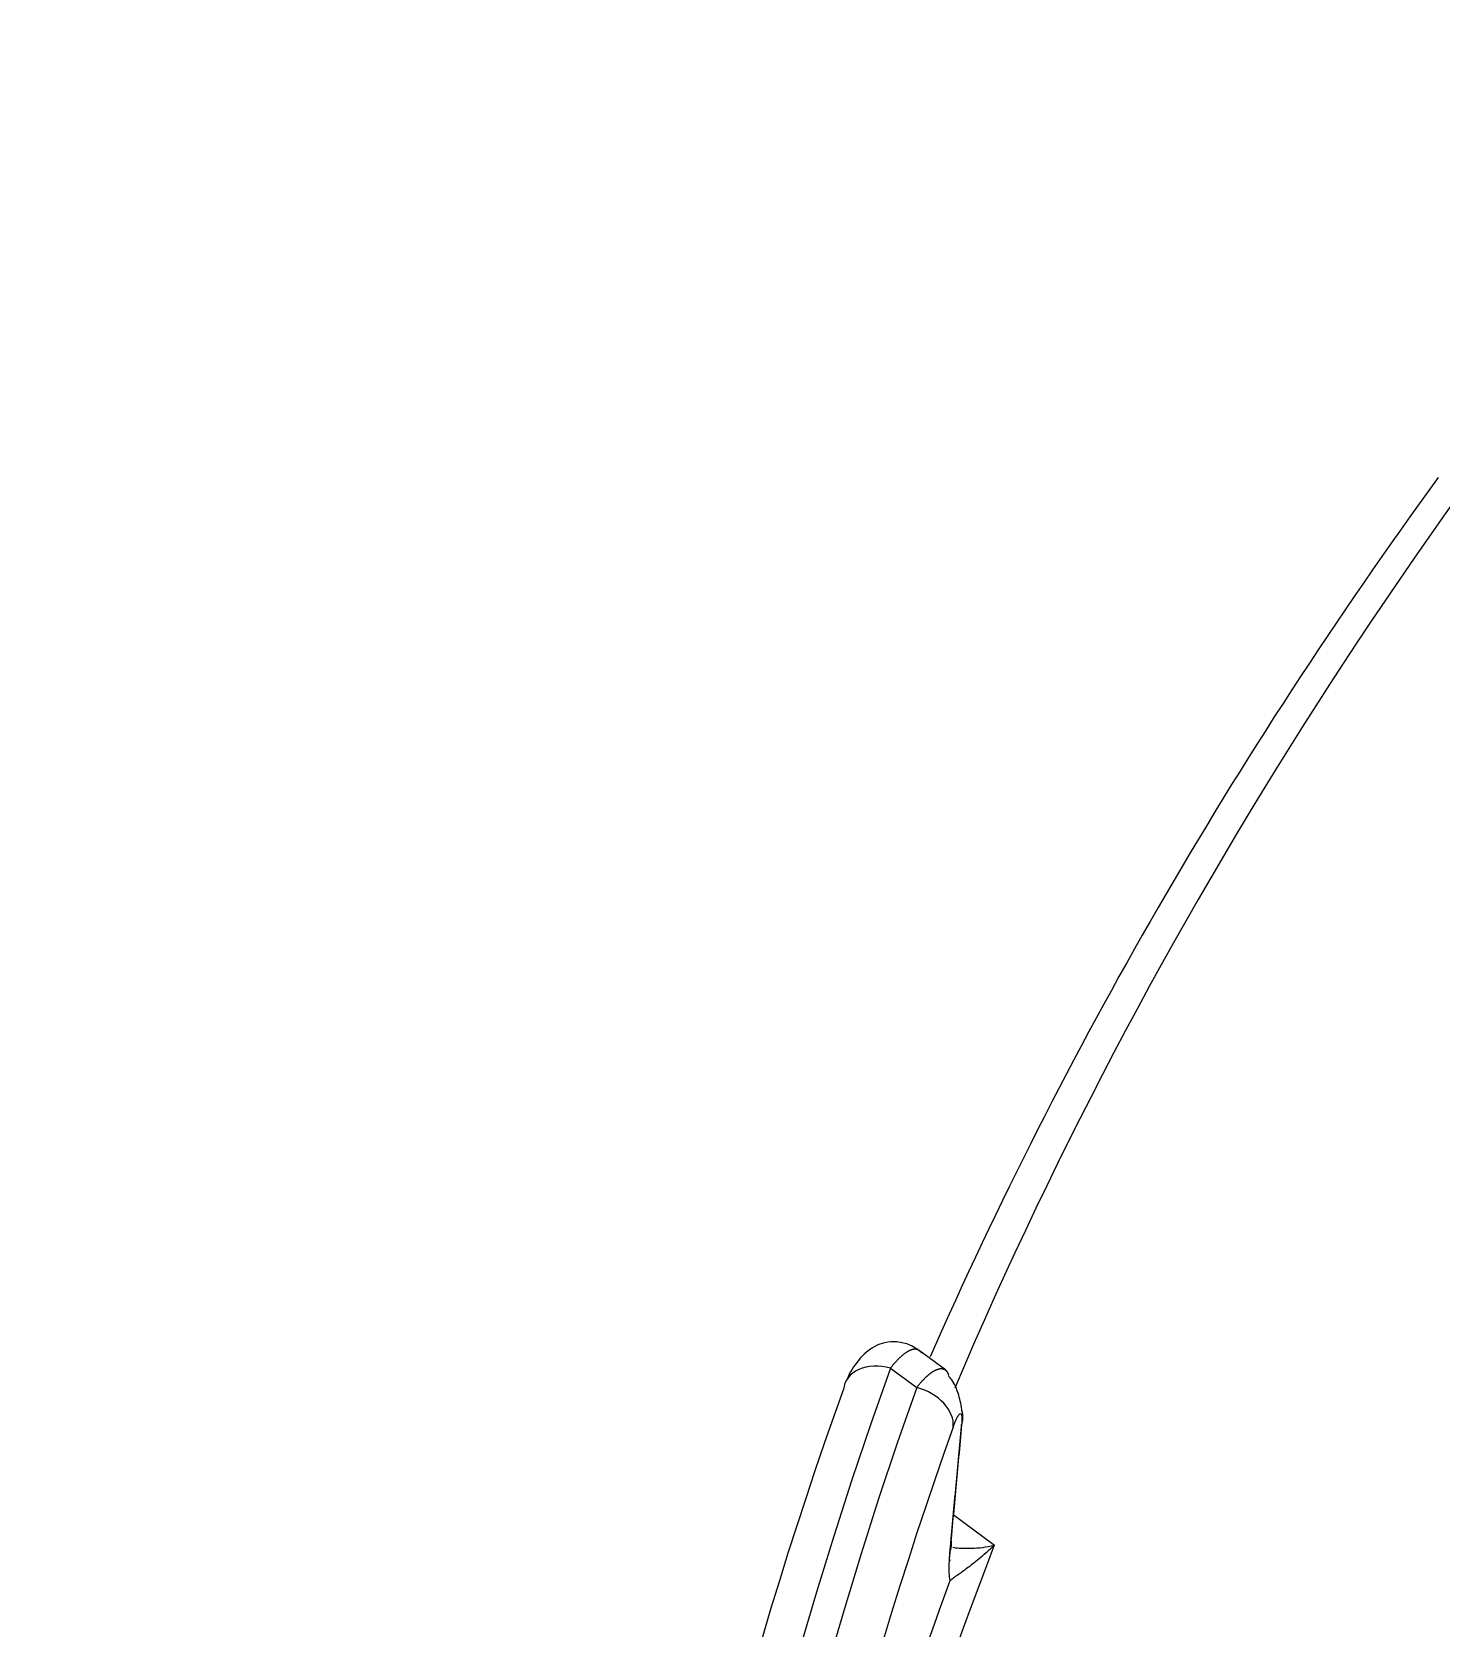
# Model space of a CAD drawing. Header units: millimetres. Extents: x -1286 to 291, y 5350 to 5880.
# Drawn here: x 10.34 to 26.77, y 5699.89 to 5718.5 of the extents above; entities that cross this region are included whole.
import ezdxf

# ---------------------------------------------------------------- set-up
doc = ezdxf.new("R2010")
doc.units = ezdxf.units.MM
doc.layers.add('粗实线层', color=7, linetype='Continuous', lineweight=35)

msp = doc.modelspace()

# ---------------------------------------------------------------- linework, layer by layer
at = {"layer": '粗实线层', "lineweight": 25}
for p, q in [((20.99, 5702.901), (20.684, 5703.127)), ((20.351, 5702.923), (20.657, 5702.697)), ((21.562, 5700.856), (21.083, 5701.21))]:
    msp.add_line(p, q, dxfattribs=at)
for centre, major_axis, ratio, start_param, end_param in [((118.007, 5674.177), (-100.175, 17.479), 0.699163, 5.866607, 6.121744), ((117.942, 5673.805), (-100.67, 17.565), 0.699163, 5.951915, 6.112753), ((118.501, 5677.009), (-100.383, 17.515), 0.699163, 6.161367, 8.554451), ((20.289, 5702.569), (0.473, -0.17), 0.709664, 1.694425, 3.317582), ((118.501, 5677.009), (100.021, -17.452), 0.699163, 3.021746, 5.411936), ((118.436, 5676.636), (-100.877, 17.602), 0.699163, 6.161367, 6.755974), ((20.595, 5702.343), (-0.473, 0.169), 0.709833, 3.31561, 4.834047), ((20.694, 5702.371), (0.5, -0.047), 0.71532, 6.102106, 6.561653), ((118.443, 5676.673), (99.527, -17.366), 0.699163, 3.021746, 3.604392), ((118.007, 5674.177), (-99.062, 17.285), 0.699163, 6.14472, 6.374084), ((20.558, 5700.552), (0.487, 0.124), 0.962466, 6.276716, 6.317438), ((118.042, 5674.379), (99.358, -17.337), 0.699163, 3.0136, 3.176375)]:
    msp.add_ellipse(centre, major_axis=major_axis, ratio=ratio, start_param=start_param, end_param=end_param, dxfattribs=at)
for points, knots in [([(20.722, 5703.095), (20.676, 5703.136), (20.583, 5703.197), (20.427, 5703.235), (20.285, 5703.224), (20.128, 5703.165), (19.968, 5703.024), (19.877, 5702.874), (19.841, 5702.789)], [0, 0, 0, 0, 0.143746, 0.28029, 0.408086, 0.528381, 0.767406, 1, 1, 1, 1]), ([(20.683, 5703.128), (20.683, 5703.128), (20.681, 5703.129), (20.677, 5703.132), (20.672, 5703.134), (20.667, 5703.137), (20.662, 5703.139), (20.656, 5703.14), (20.651, 5703.141), (20.645, 5703.142), (20.639, 5703.142), (20.632, 5703.142), (20.626, 5703.142), (20.619, 5703.141), (20.612, 5703.14), (20.605, 5703.138), (20.597, 5703.136), (20.589, 5703.133), (20.582, 5703.13), (20.573, 5703.127), (20.565, 5703.123), (20.557, 5703.118), (20.548, 5703.113), (20.539, 5703.108), (20.53, 5703.102), (20.521, 5703.096), (20.511, 5703.089), (20.502, 5703.081), (20.492, 5703.073), (20.482, 5703.065), (20.472, 5703.056), (20.461, 5703.046), (20.451, 5703.037), (20.44, 5703.026), (20.429, 5703.015), (20.419, 5703.003), (20.408, 5702.991), (20.396, 5702.979), (20.385, 5702.966), (20.374, 5702.952), (20.362, 5702.938), (20.354, 5702.928), (20.351, 5702.923)], [0, 0, 0, 0, 0.005824, 0.028534, 0.051387, 0.074384, 0.097524, 0.120809, 0.144239, 0.167813, 0.191532, 0.215396, 0.239406, 0.263561, 0.287863, 0.312311, 0.336905, 0.361647, 0.386535, 0.41157, 0.436753, 0.462083, 0.487561, 0.513188, 0.538962, 0.564885, 0.590957, 0.617178, 0.643547, 0.670066, 0.696735, 0.723553, 0.75052, 0.777638, 0.804906, 0.832324, 0.859893, 0.887612, 0.915483, 0.943504, 0.971676, 1, 1, 1, 1]), ([(20.657, 5702.697), (20.659, 5702.7), (20.664, 5702.706), (20.671, 5702.715), (20.679, 5702.724), (20.686, 5702.733), (20.693, 5702.741), (20.7, 5702.75), (20.707, 5702.758), (20.714, 5702.766), (20.721, 5702.773), (20.728, 5702.781), (20.735, 5702.788), (20.742, 5702.795), (20.748, 5702.802), (20.755, 5702.809), (20.762, 5702.815), (20.768, 5702.821), (20.775, 5702.827), (20.781, 5702.833), (20.788, 5702.839), (20.794, 5702.844), (20.8, 5702.849), (20.806, 5702.854), (20.812, 5702.859), (20.818, 5702.864), (20.824, 5702.868), (20.83, 5702.872), (20.836, 5702.876), (20.842, 5702.88), (20.847, 5702.884), (20.853, 5702.887), (20.858, 5702.89), (20.864, 5702.893), (20.869, 5702.896), (20.875, 5702.899), (20.88, 5702.901), (20.885, 5702.903), (20.89, 5702.905), (20.895, 5702.907), (20.9, 5702.909), (20.904, 5702.911), (20.909, 5702.912), (20.914, 5702.913), (20.918, 5702.914), (20.923, 5702.915), (20.927, 5702.916), (20.931, 5702.916), (20.935, 5702.917), (20.939, 5702.917), (20.943, 5702.917), (20.947, 5702.917), (20.951, 5702.916), (20.955, 5702.916), (20.959, 5702.915), (20.962, 5702.914), (20.966, 5702.913), (20.969, 5702.912), (20.972, 5702.911), (20.976, 5702.91), (20.979, 5702.908), (20.982, 5702.906), (20.985, 5702.905), (20.988, 5702.903), (20.99, 5702.901), (20.993, 5702.898), (20.996, 5702.896), (20.998, 5702.893), (21.001, 5702.891), (21.003, 5702.888), (21.006, 5702.885), (21.008, 5702.882), (21.01, 5702.879), (21.012, 5702.876), (21.014, 5702.872), (21.016, 5702.869), (21.018, 5702.865), (21.02, 5702.862), (21.021, 5702.858), (21.023, 5702.854), (21.024, 5702.85), (21.026, 5702.846), (21.027, 5702.841), (21.028, 5702.838), (21.029, 5702.837), (21.029, 5702.837)], [0, 0, 0, 0, 0.014062, 0.028076, 0.042043, 0.055962, 0.069835, 0.08366, 0.097438, 0.111169, 0.124853, 0.138489, 0.152079, 0.165622, 0.179117, 0.192566, 0.205968, 0.219323, 0.232631, 0.245892, 0.259106, 0.272274, 0.285395, 0.29847, 0.311497, 0.324478, 0.337413, 0.350301, 0.363143, 0.375938, 0.388687, 0.401389, 0.414046, 0.426656, 0.439219, 0.451737, 0.464208, 0.476633, 0.489013, 0.501346, 0.513633, 0.525875, 0.53807, 0.55022, 0.562324, 0.574382, 0.586394, 0.598361, 0.610282, 0.622158, 0.633988, 0.645773, 0.657513, 0.669207, 0.680856, 0.692459, 0.704018, 0.715531, 0.726999, 0.738422, 0.749801, 0.761134, 0.772423, 0.783667, 0.794866, 0.80602, 0.81713, 0.828195, 0.839216, 0.850193, 0.861125, 0.872013, 0.882856, 0.893656, 0.904411, 0.915123, 0.92579, 0.936414, 0.946993, 0.957529, 0.968022, 0.97847, 0.988876, 0.999237, 1, 1, 1, 1]), ([(21.185, 5702.414), (21.178, 5702.483), (21.15, 5702.614), (21.09, 5702.76), (21.04, 5702.816), (21.026, 5702.83)], [0, 0, 0, 0, 0.408534, 0.84849, 1, 1, 1, 1]), ([(21.18, 5702.26), (21.169, 5702.134), (21.135, 5701.773), (21.089, 5701.281), (21.055, 5700.915), (21.043, 5700.786)], [0, 0, 0, 0, 0.255944, 0.73569, 1, 1, 1, 1]), ([(21.043, 5700.786), (21.042, 5700.779), (21.041, 5700.763), (21.039, 5700.738), (21.036, 5700.71), (21.034, 5700.678), (21.032, 5700.643), (21.031, 5700.607), (21.031, 5700.569), (21.032, 5700.532), (21.034, 5700.504), (21.036, 5700.484), (21.038, 5700.471), (21.04, 5700.46), (21.042, 5700.45), (21.043, 5700.444), (21.044, 5700.441)], [0, 0, 0, 0, 0.042245, 0.094105, 0.155591, 0.2267, 0.307419, 0.397717, 0.497568, 0.618455, 0.73926, 0.796663, 0.851435, 0.903579, 0.953099, 1, 1, 1, 1]), ([(21.079, 5700.833), (21.088, 5700.831), (21.124, 5700.826), (21.193, 5700.821), (21.297, 5700.821), (21.42, 5700.83), (21.513, 5700.846), (21.562, 5700.856)], [0, 0, 0, 0, 0.090942, 0.318206, 0.545471, 0.772735, 1, 1, 1, 1])]:
    msp.add_open_spline(points, degree=3, knots=knots, dxfattribs=at)
for points, degree in [([(21.055, 5700.902), (21.182, 5702.274)], 1), ([(21.082, 5702.234), (21.09, 5702.257), (21.106, 5702.299), (21.13, 5702.352), (21.152, 5702.387), (21.17, 5702.397), (21.181, 5702.381), (21.185, 5702.335), (21.183, 5702.288), (21.18, 5702.26)], 3), ([(21.041, 5700.691), (21.035, 5700.713), (21.057, 5700.909)], 2), ([(21.044, 5700.441), (21.048, 5700.445), (21.058, 5700.455), (21.082, 5700.474), (21.112, 5700.497), (21.15, 5700.524), (21.195, 5700.556), (21.247, 5700.595), (21.308, 5700.642), (21.381, 5700.699), (21.465, 5700.769), (21.528, 5700.826), (21.562, 5700.856)], 3)]:
    msp.add_open_spline(points, degree=degree, dxfattribs=at)
msp.add_rational_spline([(21.056, 5700.911), (21.062, 5700.868), (21.057, 5700.826), (21.043, 5700.786)], [1.00667552764, 1.01657602479, 1.03748911702, 1.06941480432], degree=3, dxfattribs=at)

doc.saveas('drawing.dxf')
